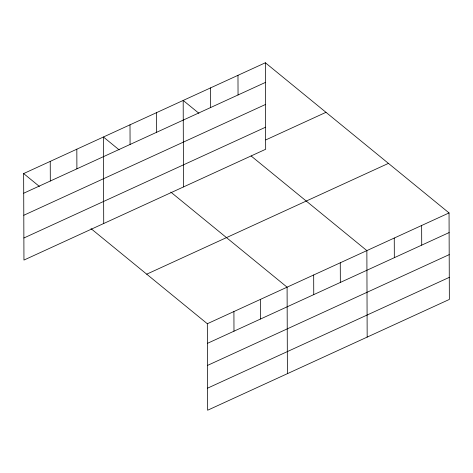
<?xml version="1.0" encoding="UTF-8"?>
<svg xmlns="http://www.w3.org/2000/svg" width="473" height="473" viewBox="0 0 473 473"><rect width="100%" height="100%" fill="white"/><g stroke="black" fill="none" stroke-linecap="round" stroke-linejoin="round"><path stroke-width="0.71" d="M265.371 62.767L265.672 149.267L23.952 260.067L23.65 173.567L265.371 62.767L449.048 212.933L449.35 299.433L207.629 410.233L207.328 323.733L91.017 228.642M23.721 193.209L265.442 82.408M23.798 215.268L265.519 104.468M23.875 238.002L265.595 127.202M265.85 139.884L325.986 112.32M146.713 274.18L388.434 163.38M207.328 323.733L449.048 212.933M207.393 343.374L449.119 232.574M207.47 365.44L449.196 254.64M207.552 388.173L449.273 277.373M198.902 113.284L183.187 100.436L183.489 186.936M251.116 155.972L366.865 250.607L367.166 337.107M119.131 149.852L103.421 137.004L103.723 223.498M170.783 192.079L287.093 287.17L287.395 373.67M23.65 173.567L39.365 186.415M421.65 225.491L421.721 245.132M394.257 238.049L394.328 257.69M340.27 262.793L340.341 282.434M313.682 274.984L313.753 294.626M260.505 299.362L260.57 319.003M237.978 75.325L238.049 94.967M233.916 311.547L233.981 331.189M210.58 87.883L210.651 107.525M156.598 112.627L156.664 132.269M130.01 124.813L130.075 144.454M76.827 149.19L76.898 168.831M50.239 161.376L50.309 181.017"/></g></svg>
